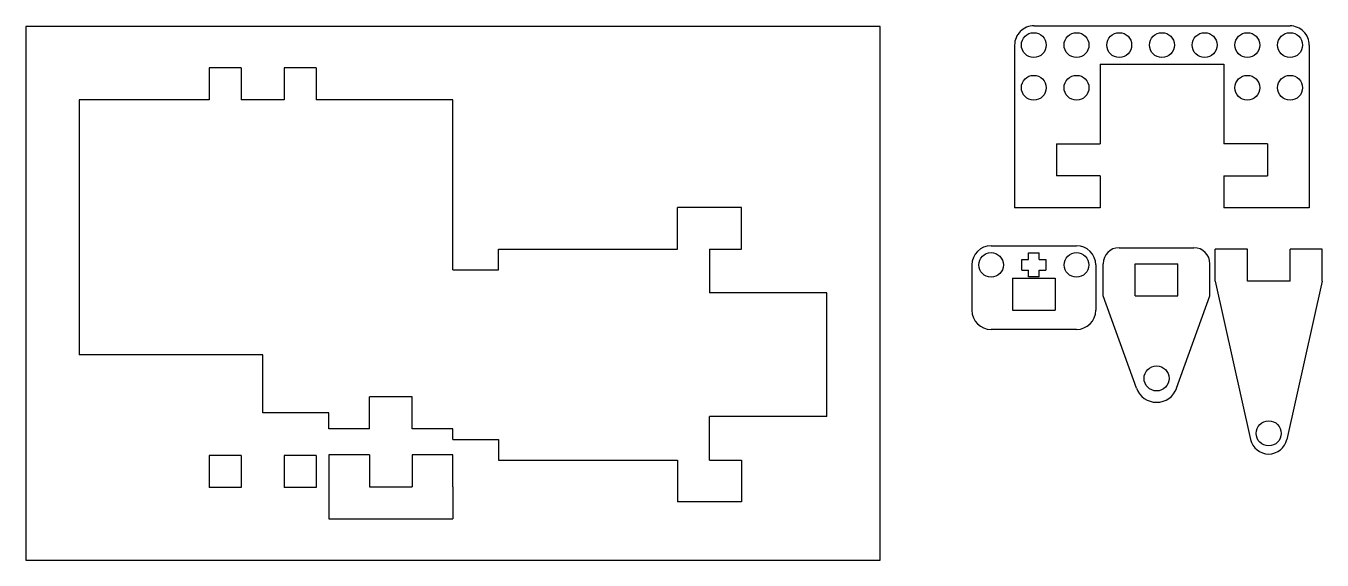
# Model space of a CAD drawing. Header units: millimetres. Extents: x -80 to 163, y -50 to 50.
import ezdxf

# ---------------------------------------------------------------- set-up
doc = ezdxf.new("R2010")
doc.units = ezdxf.units.MM
doc.layers.get('0').update_dxf_attribs({"lineweight": 25, "true_color": 0xffffff})

msp = doc.modelspace()

# ---------------------------------------------------------------- linework, layer by layer
for p, q in [((80, 50), (-80, 50)), ((-80, 50), (-80, -50)), ((80, -50), (80, 50)), ((-45.65, 42.25), (-45.65, 36.25)), ((-39.65, 42.25), (-45.65, 42.25)), ((-39.65, 42.25), (-39.65, 36.25)), ((-31.65, 42.25), (-31.65, 36.25)), ((-25.65, 42.25), (-31.65, 42.25)), ((-25.65, 42.25), (-25.65, 36.25)), ((-45.65, 36.25), (-70.05, 36.25)), ((-70.05, 36.25), (-70.05, -11.5)), ((-31.65, 36.25), (-39.65, 36.25)), ((-0.05, 36.25), (-25.65, 36.25)), ((-0.05, 4.4), (-0.05, 36.25)), ((42.05, 8.25), (42.05, 16.1)), ((54.05, 16.1), (42.05, 16.1)), ((54.05, 8.25), (54.05, 16.1)), ((8.55, 4.4), (8.55, 8.25)), ((8.55, 8.25), (42.05, 8.25)), ((48.05, 8.25), (54.05, 8.25)), ((48.05, 8.25), (48.05, 0.1)), ((-0.05, 4.4), (8.55, 4.4)), ((70.05, 0.1), (48.05, 0.1)), ((70.05, -23.1), (70.05, 0.1)), ((-35.65, -11.5), (-70.05, -11.5)), ((-35.65, -22.4), (-35.65, -11.5)), ((-15.65, -25.4), (-15.65, -19.4)), ((-7.65, -19.4), (-15.65, -19.4)), ((-7.65, -25.4), (-7.65, -19.4)), ((-23.25, -22.4), (-35.65, -22.4)), ((-23.25, -25.4), (-23.25, -22.4)), ((70.05, -23.1), (48.05, -23.1)), ((48.05, -31.25), (48.05, -23.1)), ((-15.65, -25.4), (-23.25, -25.4)), ((-0.05, -25.4), (-7.65, -25.4)), ((-0.05, -27.4), (-0.05, -25.4)), ((-0.05, -27.4), (8.55, -27.4)), ((8.55, -27.4), (8.55, -31.25)), ((-45.65, -30.4), (-45.65, -36.4)), ((-39.65, -30.4), (-45.65, -30.4)), ((-39.65, -30.4), (-39.65, -36.4)), ((-31.65, -30.4), (-31.65, -36.4)), ((-25.65, -30.4), (-31.65, -30.4)), ((-25.65, -30.4), (-25.65, -36.4)), ((-23.25, -30.25), (-23.25, -36.25)), ((-15.65, -30.25), (-23.25, -30.25)), ((-15.65, -30.25), (-15.65, -36.25)), ((-0.05, -30.25), (-7.65, -30.25)), ((-7.65, -30.25), (-7.65, -36.25)), ((-0.05, -36.25), (-0.05, -30.25)), ((8.55, -31.25), (42.05, -31.25)), ((42.05, -31.25), (42.05, -39.1)), ((48.05, -31.25), (54.05, -31.25)), ((54.05, -31.25), (54.05, -39.1)), ((-39.65, -36.4), (-45.65, -36.4)), ((-25.65, -36.4), (-31.65, -36.4)), ((-23.25, -36.25), (-23.25, -42.25)), ((-15.65, -36.25), (-7.65, -36.25)), ((-0.05, -36.25), (-0.05, -42.25)), ((54.05, -39.1), (42.05, -39.1)), ((-23.25, -42.25), (-0.05, -42.25)), ((-80, -50), (80, -50))]:
    msp.add_line(p, q)
at = {"color": 2, "true_color": 0xffff00}
for p, q in [((108.85, 50.12), (156.8, 50.12)), ((105.2, 46.52), (105.2, 16.02)), ((160.4, 46.52), (160.4, 16.02)), ((121.2, 42.92), (121.2, 28.02)), ((121.2, 42.92), (144.4, 42.92)), ((144.4, 42.92), (144.4, 28.02)), ((113.05, 28.02), (113.05, 22.02)), ((113.05, 28.02), (121.2, 28.02)), ((152.55, 28.02), (144.4, 28.02)), ((152.55, 28.02), (152.55, 22.02)), ((121.2, 22.02), (113.05, 22.02)), ((121.2, 22.02), (121.2, 16.02)), ((144.4, 22.02), (152.55, 22.02)), ((144.4, 22.02), (144.4, 16.02)), ((121.2, 16.02), (105.2, 16.02)), ((160.4, 16.02), (144.4, 16.02)), ((100.8, 8.92), (116.8, 8.92)), ((107.8, 6.32), (107.8, 7.57)), ((107.8, 7.57), (109.8, 7.57)), ((109.8, 6.32), (109.8, 7.57)), ((124.8, 8.55), (138.8, 8.55)), ((142.8, 2.25), (142.8, 8.25)), ((148.8, 8.25), (142.8, 8.25)), ((148.8, 2.25), (148.8, 8.25)), ((156.8, 2.25), (156.8, 8.25)), ((162.8, 8.25), (156.8, 8.25)), ((162.8, 2.25), (162.8, 8.25)), ((97.2, 5.32), (97.2, 2.82)), ((106.54, 6.32), (107.8, 6.32)), ((106.54, 4.31), (106.54, 6.32)), ((109.8, 6.32), (111.06, 6.32)), ((111.06, 6.32), (111.06, 4.31)), ((120.4, 5.32), (120.4, 2.82)), ((121.8, -0.45), (121.8, 5.55)), ((127.8, -0.45), (127.8, 5.55)), ((127.8, 5.55), (135.8, 5.55)), ((135.8, -0.45), (135.8, 5.55)), ((141.8, -0.45), (141.8, 5.55)), ((97.2, 2.82), (97.2, -3.18)), ((104.8, 2.82), (112.8, 2.82)), ((104.8, 2.82), (104.8, -3.18)), ((106.54, 4.31), (107.8, 4.31)), ((107.8, 3.06), (107.8, 4.31)), ((109.8, 3.06), (107.8, 3.06)), ((109.8, 4.31), (111.06, 4.31)), ((109.8, 3.06), (109.8, 4.31)), ((112.8, 2.82), (112.8, -3.18)), ((120.4, 2.82), (120.4, -3.18)), ((142.8, 2.25), (149.38, -27.38)), ((156.8, 2.25), (148.8, 2.25)), ((162.8, 2.25), (156.22, -27.38)), ((128.04, -17.77), (121.8, -0.45)), ((127.8, -0.45), (135.8, -0.45)), ((135.56, -17.77), (141.8, -0.45)), ((104.8, -3.18), (112.8, -3.18)), ((116.8, -6.78), (100.8, -6.78))]:
    msp.add_line(p, q, dxfattribs=at)
for centre, radius in [((108.8, 46.52), 2.33), ((116.8, 46.52), 2.33), ((124.8, 46.52), 2.33), ((132.8, 46.52), 2.33), ((140.8, 46.52), 2.33), ((148.8, 46.52), 2.33), ((156.8, 46.52), 2.33), ((108.8, 38.52), 2.33), ((116.8, 38.52), 2.33), ((148.8, 38.52), 2.33), ((156.8, 38.52), 2.33), ((100.8, 5.32), 2.3), ((116.8, 5.32), 2.3), ((131.8, -15.95), 2.35), ((152.8, -26.25), 2.35)]:
    msp.add_circle(centre, radius, dxfattribs=at)
for centre, radius, start, end in [((108.8, 46.52), 3.6, 89.279, 180), ((156.8, 46.52), 3.6, 360, 90.0003), ((100.8, 5.32), 3.6, 90, 180), ((116.8, 5.32), 3.6, 0, 90), ((124.8, 5.55), 3, 90, 180), ((138.8, 5.55), 3, 0, 90), ((100.8, -3.18), 3.6, 180, 270), ((116.8, -3.18), 3.6, 270, 0), ((131.8, -16.42), 4, 199.7989, 340.2011), ((152.8, -26.62), 3.5, 192.5288, 347.4712)]:
    msp.add_arc(centre, radius, start, end, dxfattribs=at)

doc.saveas('drawing.dxf')
